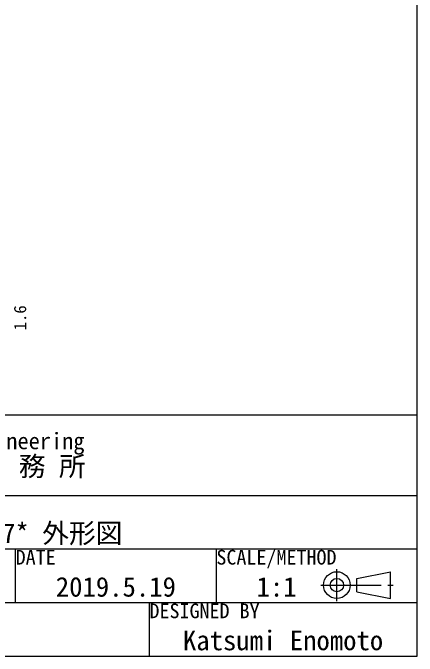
# Model space of a CAD drawing. Units: millimetres on the paper. Extents: x -138 to 138, y -95 to 95.
# Drawn here: x 78.1 to 138.5, y -95 to 1 of the extents above; entities that cross this region are included whole.
import ezdxf
from ezdxf.enums import TextEntityAlignment as Align

# ---------------------------------------------------------------- set-up
doc = ezdxf.new("R2010")
doc.units = ezdxf.units.MM
doc.linetypes.add('CHAIN2', pattern=[12, 9, -1, 1, -1])
doc.layers.add('0-0', color=4, linetype='Continuous')
doc.styles.add('ＭＳ ゴシック', font='')
doc.styles.add('ＭＳ 明朝', font='')
doc.styles.get('ＭＳ ゴシック').set_extended_font_data('MS Gothic')
doc.styles.get('ＭＳ 明朝').set_extended_font_data('MS Mincho')

msp = doc.modelspace()

# ---------------------------------------------------------------- linework, layer by layer
at = {"layer": '0-0', "color": 7}
for p, q in [((18.5, -59), (138.5, -59)), ((18.5, -71), (138.5, -71)), ((18.5, -79), (138.5, -79)), ((78.5, -87), (78.5, -79)), ((108.5, -87), (108.5, -79)), ((129.5, -83.4), (134.5, -82.4)), ((134.5, -86.4), (134.5, -82.4)), ((129.5, -85.4), (129.5, -83.4)), ((129.5, -85.4), (134.5, -86.4)), ((18.5, -87), (138.5, -87)), ((98.5, -95), (98.5, -87))]:
    msp.add_line(p, q, dxfattribs=at)
at = {"layer": '0-0', "linetype": 'CHAIN2'}
for p, q in [((126.5, -86.8), (126.5, -82)), ((124.1, -84.4), (134.9, -84.4))]:
    msp.add_line(p, q, dxfattribs=at)
at = {"layer": '0-0', "color": 7}
msp.add_lwpolyline([(-138.5, -95), (138.5, -95), (138.5, 95), (-138.5, 95)], close=True, dxfattribs=at)
for radius in [2, 1]:
    msp.add_circle((126.5, -84.4), radius, dxfattribs=at)

# ---------------------------------------------------------------- texts
at = {"layer": '0-0', "style": 'ＭＳ ゴシック'}
msp.add_text('1.6', height=1.833, rotation=90, dxfattribs=at).set_placement((80.625, -46.375), align=Align.BOTTOM_LEFT)
at = {"layer": '0-0', "color": 7}
for s, height, style, p in [('Enomoto Electronics Engineering', 2.456, 'ＭＳ 明朝', (37, -64.85)), ('榎 本 電 子 設 計 事 務 所', 2.933, 'ＭＳ 明朝', (37, -69)), ('『ベタユニ』ファミリ MPU-A7* 外形図', 2.933, 'ＭＳ ゴシック', (24.5, -79)), ('DATE', 2.199, 'ＭＳ ゴシック', (78.5, -82)), ('SCALE/METHOD', 2.199, 'ＭＳ ゴシック', (108.5, -82)), ('2019.5.19', 2.933, 'ＭＳ ゴシック', (84.5, -87)), ('1:1', 2.933, 'ＭＳ ゴシック', (114.5, -87)), ('DESIGNED BY', 2.199, 'ＭＳ ゴシック', (98.5, -90)), ('Katsumi Enomoto', 2.933, 'ＭＳ ゴシック', (103.5, -95))]:
    msp.add_text(s, height=height, dxfattribs=dict(at, style=style)).set_placement(p, align=Align.BOTTOM_LEFT)

doc.saveas('drawing.dxf')
